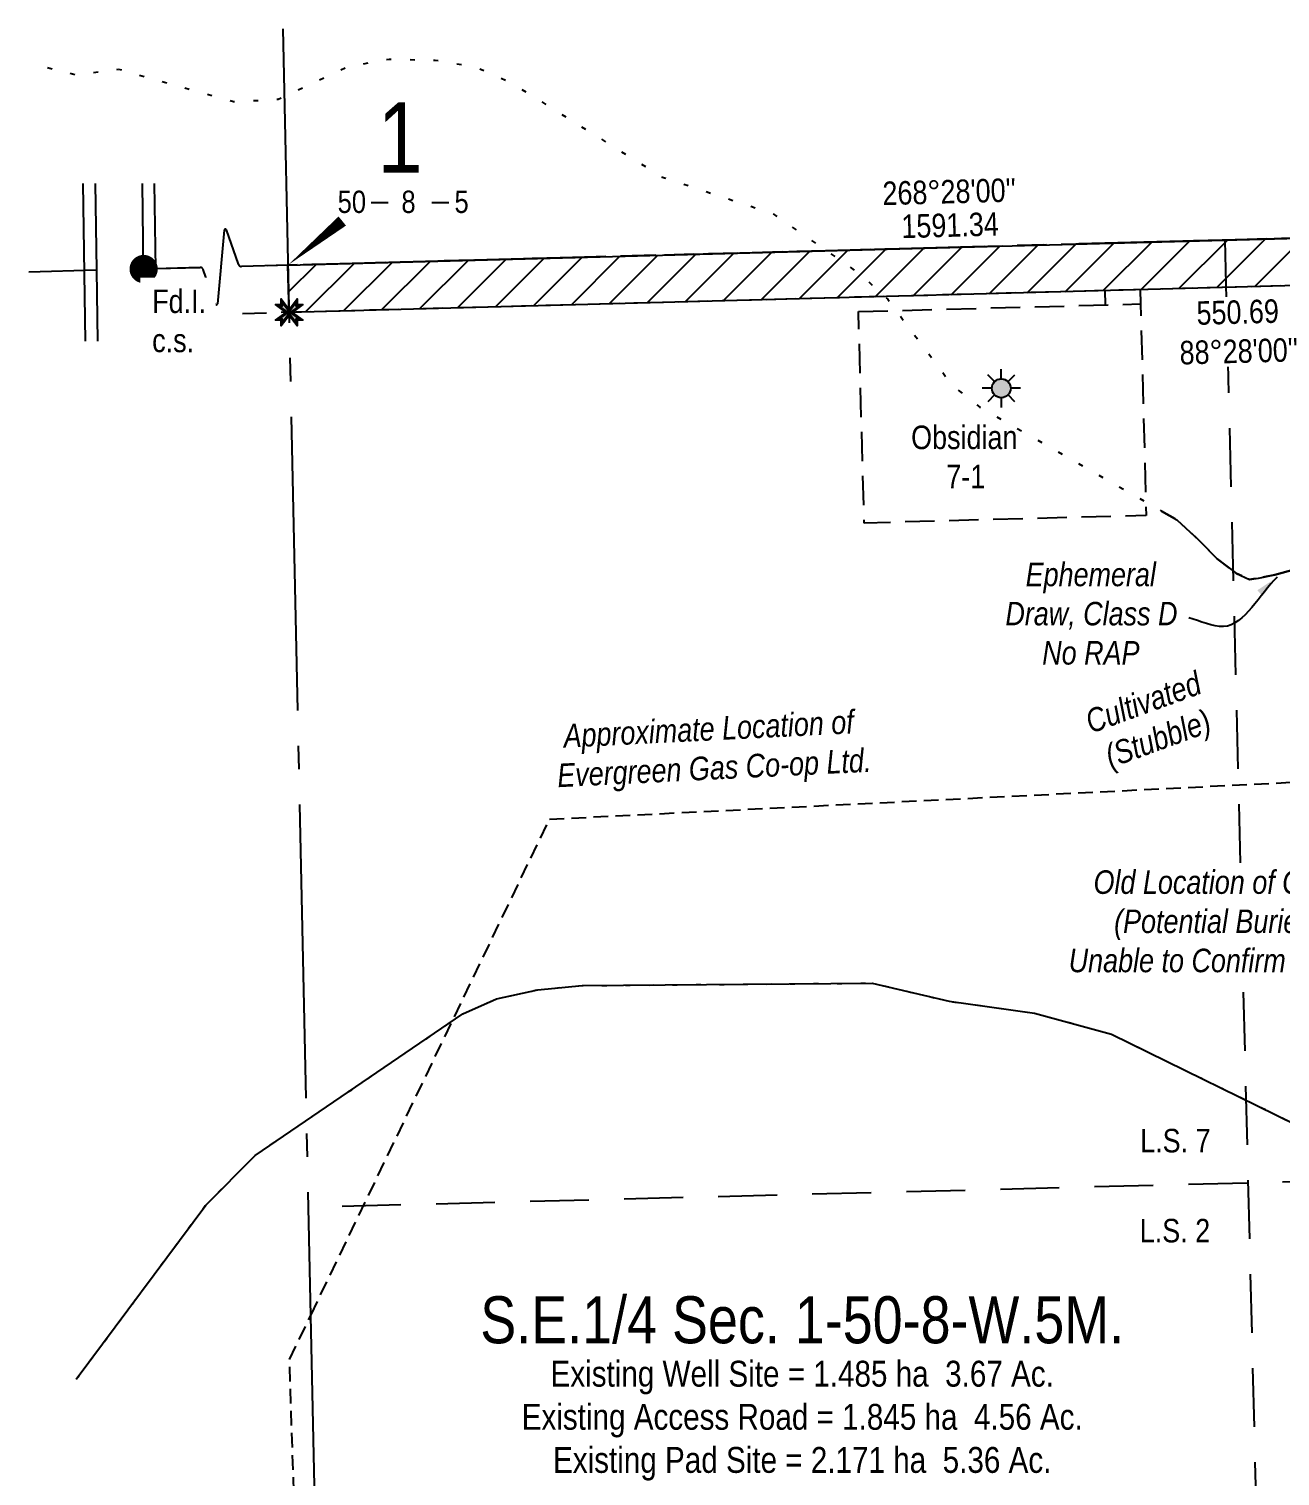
# Model space of a CAD drawing. Extents: x 628807 to 631965, y 5904616 to 5907588.
# Drawn here: x 630709 to 631241, y 5905478 to 5906093 of the extents above; entities that cross this region are included whole.
import ezdxf
from ezdxf.enums import TextEntityAlignment as Align

# ---------------------------------------------------------------- set-up
doc = ezdxf.new("R2010")
doc.units = 0
doc.header["$LTSCALE"] = 5
for name, pattern in [('foc-ACCESSROAD', [3.75, 2.5, -1.25]), ('foc-LSD', [8, 5, -3]), ('foc-QUARTERLINE', [33, 25, -3, 2, -3]), ('foc-TOPO-ephemeral', [6.25, 3.125, -0.625, 0.625, -0.625, 0.625, -0.625]), ('foc-WHEELTRACKS', [2, 0.4, -1.6]), ('UG_PIPE', [1.875, 1.25, -0.625])]:
    doc.linetypes.add(name, pattern=pattern)
for name, color, linetype in [('10', 1, 'Continuous'), ('9', 3, 'Continuous'), ('AB_SEC_N83UTMz11', 7, 'Continuous'), ('AS-PIPE-UG', 44, 'UG_PIPE'), ('AS-PIPE-UG-T', 44, 'Continuous'), ('C-AR', 13, 'foc-ACCESSROAD'), ('C-SYMBOL', 7, 'Continuous'), ('C-WS', 13, 'foc-ACCESSROAD'), ('C-WS-S', 13, 'Continuous'), ('L-AREAREQUIRED', 7, 'Continuous'), ('L-BD', 7, 'Continuous'), ('L-MON', 1, 'Continuous'), ('L-SEC', 7, 'Continuous'), ('L-SECLBL', 7, 'Continuous'), ('L-SECQ', 8, 'foc-QUARTERLINE'), ('L-SECTION-LSD', 7, 'foc-LSD'), ('L-TITLEDB', 4, 'Continuous'), ('P-PROPOSED', 10, 'Continuous'), ('P-PROPOSED-EXISTING-H', 59, 'Continuous'), ('T-DRAW', 143, 'foc-TOPO-ephemeral'), ('T-WATER-P3', 160, 'foc-WHEELTRACKS'), ('WETLAND-T', 146, 'Continuous')]:
    doc.layers.add(name, color=color, linetype=linetype)
doc.layers.add('C-WS-T', color=13, linetype='Continuous', lineweight=9)
doc.layers.add('T-TEXT', color=48, linetype='Continuous', lineweight=18)
doc.styles.add('100L', font='ARIALN.TTF', dxfattribs={"height": 11})
doc.styles.add('175L', font='ARIALN.TTF', dxfattribs={"height": 20})
doc.styles.add('80CG', font='ARIALN.TTF', dxfattribs={"height": 10})
doc.styles.add('80L', font='ARIALN.TTF', dxfattribs={"height": 10})
doc.styles.add('80LS', font='ARIALNI.TTF', dxfattribs={"height": 10})
doc.styles.add('foc-LtypeFont', font='ARIALN.TTF', dxfattribs={"height": 7.35})
doc.styles.add('SIMPLEX', font='ARIALN.TTF')
doc.linetypes.add('foc-TOPO-flowdirection-NOLINE', pattern='A,0,[">",foc-LtypeFont,S=0.3,R=0,X=0,Y=-0.945],-20,[">",foc-LtypeFont,S=0.3,R=0,X=0,Y=-0.945],0', length=20)
doc.dimstyles.new('Compass 5 000', dxfattribs={"dimscale": 5, "dimtxt": 9, "dimasz": 2, "dimexe": 0.2, "dimexo": 0.0625, "dimgap": 0.5, "dimtad": 0, "dimtih": 1, "dimtoh": 1, "dimzin": 0, "dimdsep": 46, "dimtxsty": '80CG', "dimcen": 0.1, "dimse1": 1, "dimse2": 1, "dimclrd": 256, "dimclrt": 256, "dimaunit": 1, "dimadec": 4, "dimazin": 0, "dimtfac": 0.06, "dimtofl": 0, "dimtmove": 0, "dimatfit": 1, "dimfxl": 0.2, "dimtolj": 1, "dimtzin": 0, "dimlwd": -1, "dimarcsym": 0})

# ---------------------------------------------------------------- blocks, each defined once
blk = doc.blocks.new('L-SECLBL')
at = {"layer": '9', "color": 7}
for p, q in [((-5.08, -27.83), (-12.29, -27.83)), ((20.7, -27.83), (13.5, -27.83))]:
    blk.add_line(p, q, dxfattribs=at)
at = {"layer": '10', "color": 2, "style": 'SIMPLEX'}
blk.add_attdef('SEC', text='', height=30, dxfattribs=at).set_placement((0, 0), align=Align.MIDDLE)
at = {"layer": '10', "color": 5, "style": '80L'}
blk.add_attdef('TWP', text='', height=9.5, dxfattribs=at).set_placement((-14.43, -27.37), align=Align.MIDDLE_RIGHT)
blk.add_attdef('RGE', text='', height=9.5, dxfattribs=at).set_placement((3.62, -27.37), align=Align.MIDDLE_CENTER)
blk.add_attdef('MER', text='', height=9.5, dxfattribs=at).set_placement((23.17, -27.37), align=Align.MIDDLE_LEFT)
blk = doc.blocks.new('fdia')
at = {"color": 255, "const_width": 1}
blk.add_lwpolyline([(-0.5, 0, 1), (0.5, 0, 1)], format="xyb", close=True, dxfattribs=at)
blk = doc.blocks.new('Fdiaa')
blk.add_blockref('fdia', (0, 0))
blk = doc.blocks.new('fdib')
at = {"color": 1, "const_width": 1.6}
blk.add_lwpolyline([(-0.4, 0, 1), (0.4, 0, 1)], format="xyb", close=True, dxfattribs=at)
at = {"color": 1}
blk.add_circle((0, 0), 0.8, dxfattribs=at)
blk = doc.blocks.new('Fdibb')
blk.add_blockref('fdib', (0, 0))
blk = doc.blocks.new('fdicc')
for name in ['Fdibb', 'Fdiaa']:
    blk.add_blockref(name, (0, 0))
blk = doc.blocks.new('FDI')
blk.add_blockref('fdicc', (0, 0))
blk = doc.blocks.new('GAS')
h = blk.add_hatch(color=255)
h.dxf.hatch_style = 1
edge = h.paths.add_edge_path()
edge.add_arc((0, 0), 0.9, 0, 360)
for p, q in [((0, 0.81), (0, 1.62)), ((-0.81, 0), (-1.62, 0)), ((-0.57, 0.57), (-1.14, 1.14)), ((0.57, 0.57), (1.14, 1.14)), ((1.62, 0), (0.81, 0)), ((-0.57, -0.57), (-1.14, -1.14)), ((0, -0.81), (0, -1.62)), ((1.14, -1.14), (0.57, -0.57))]:
    blk.add_line(p, q)
blk.add_circle((0, 0), 0.8)
blk = doc.blocks.new('linebrk')
blk.add_lwpolyline([(0, 0.00175, -0.346152), (-0.00019, 0.0015), (-0.00314, 0.00055, 0.772575), (-0.00312, 0.00036), (0.00312, -0.00036, -0.772575), (0.00314, -0.00055), (0.00019, -0.0015, 0.346152), (0, -0.00175)], format="xyb")
blk = doc.blocks.new('TEMP')
h = blk.add_hatch(color=255)
h.dxf.hatch_style = 1
h.paths.add_polyline_path([(0, 0.25), (-0.67, 1.15), (-0.67, 0.67), (-1.15, 0.67), (-0.25, 0), (-1.15, -0.67), (-0.67, -0.67), (-0.67, -1.15), (0, -0.25), (0.67, -1.15), (0.67, -0.67), (1.15, -0.67), (0.25, 0), (1.15, 0.67), (0.67, 0.67), (0.67, 1.15)])
h.paths.add_polyline_path([(0.57, 0.85), (0.57, 0.57), (0.85, 0.57), (0.08, 0), (0.85, -0.57), (0.57, -0.57), (0.57, -0.85), (0, -0.08), (-0.57, -0.85), (-0.57, -0.57), (-0.85, -0.57), (-0.08, 0), (-0.85, 0.57), (-0.57, 0.57), (-0.57, 0.85), (0, 0.08)], flags=16)
h = blk.add_hatch(color=1)
h.dxf.hatch_style = 1
h.paths.add_polyline_path([(0, 0.08), (-0.57, 0.85), (-0.57, 0.57), (-0.85, 0.57), (-0.08, 0), (-0.85, -0.57), (-0.57, -0.57), (-0.57, -0.85), (0, -0.08), (0.57, -0.85), (0.57, -0.57), (0.85, -0.57), (0.08, 0), (0.85, 0.57), (0.57, 0.57), (0.57, 0.85)])
at = {"color": 1}
for p, q in [((-0.08, 0), (0.08, 0)), ((0, 0.08), (0, -0.08))]:
    blk.add_line(p, q, dxfattribs=at)
at = {"color": 255, "flags": 128}
blk.add_lwpolyline([(-0.25, 0), (-1.15, 0.67), (-0.67, 0.67), (-0.67, 1.15), (0, 0.25), (0.67, 1.15), (0.67, 0.67), (1.15, 0.67), (0.25, 0), (1.15, -0.67), (0.67, -0.67), (0.67, -1.15), (0, -0.25), (-0.67, -1.15), (-0.67, -0.67), (-1.15, -0.67)], close=True, dxfattribs=at)
at = {"color": 1, "flags": 128}
blk.add_lwpolyline([(-0.08, 0), (-0.85, 0.57), (-0.57, 0.57), (-0.57, 0.85), (0, 0.08), (0.57, 0.85), (0.57, 0.57), (0.85, 0.57), (0.08, 0), (0.85, -0.57), (0.57, -0.57), (0.57, -0.85), (0, -0.08), (-0.57, -0.85), (-0.57, -0.57), (-0.85, -0.57)], close=True, dxfattribs=at)

msp = doc.modelspace()

# ---------------------------------------------------------------- hatches: boundary and pattern name
at = {"layer": 'P-PROPOSED-EXISTING-H'}
h = msp.add_hatch(dxfattribs=at)
h.set_pattern_fill('ANSI31', color=256, scale=3.5, style=0)
h.set_pattern_definition([(45, (201.859, 1887.969), (-7.857724106, 7.857724106), [])])
h.paths.add_polyline_path([(631610.905, 5905993.869), (631370.028, 5905987.407), (630819.72, 5905972.687), (630819.182, 5905992.793), (631610.341, 5906013.975)])

# ---------------------------------------------------------------- linework, layer by layer
at = {"layer": 'AB_SEC_N83UTMz11'}
for p, q in [((630737.232, 5906027.465), (630737.75, 5905990.596)), ((630737.75, 5905990.596), (630738.181, 5905960.487))]:
    msp.add_line(p, q, dxfattribs=at)
at = {"layer": 'AS-PIPE-UG'}
for points in [[(630829.013, 5905546.268), (630930.434, 5905757.105), (631310.453, 5905776.021)], [(630752.711, 5905216.974), (630830.008, 5905218.002), (630819.861, 5905527.244), (630829.013, 5905546.268)]]:
    msp.add_lwpolyline(points, dxfattribs=at)
at = {"layer": 'C-AR'}
for p, q in [((631610.341, 5906013.968), (630799.394, 5905992.26)), ((631616.091, 5905994.001), (630799.932, 5905972.154)), ((631166.561, 5905981.968), (631166.723, 5905975.882)), ((631181.55, 5905982.369), (631181.713, 5905976.283))]:
    msp.add_line(p, q, dxfattribs=at)
at = {"layer": 'C-WS', "flags": 128}
msp.add_lwpolyline([(631061.795, 5905973.073), (631181.713, 5905976.283), (631184.122, 5905886.294), (631064.203, 5905883.084)], close=True, dxfattribs=at)
at = {"layer": 'L-SEC'}
for p, q in [((630757.854, 5905991.148), (630757.344, 5906027.465)), ((630758.293, 5905960.487), (630757.854, 5905991.148))]:
    msp.add_line(p, q, dxfattribs=at)
at = {"layer": 'L-SECLBL', "flags": 128}
msp.add_lwpolyline([(630819.182, 5905992.793, 0, 5, 0), (630842.306, 5906011.569, 0, 0, 0)], format="xyseb", dxfattribs=at)
at = {"layer": 'L-SECQ'}
for p, q in [((630817.029, 5906093.286), (630836.159, 5905200.445)), ((631610.341, 5906013.975), (630819.182, 5905992.793)), ((630737.75, 5905990.596), (630709.086, 5905989.85)), ((630781.93, 5905991.828), (630757.854, 5905991.148)), ((630819.178, 5905992.796), (630799.394, 5905992.26))]:
    msp.add_line(p, q, dxfattribs=at)
at = {"layer": 'L-SECTION-LSD'}
for p, q in [((631217.548, 5906003.459), (631237.311, 5905200.374)), ((631626.968, 5905612.659), (630827.77, 5905591.969))]:
    msp.add_line(p, q, dxfattribs=at)
at = {"layer": 'L-TITLEDB'}
for p, q in [((630732.053, 5906027.465), (630732.994, 5905960.487)), ((630763.031, 5905991.287), (630762.523, 5906027.465)), ((630737.75, 5905990.596), (630709.086, 5905989.85)), ((630763.062, 5905991.326), (630781.93, 5905991.828))]:
    msp.add_line(p, q, dxfattribs=at)
at = {"layer": 'P-PROPOSED', "flags": 128}
msp.add_lwpolyline([(631610.905, 5905993.869), (631370.028, 5905987.407), (630819.72, 5905972.687), (630819.182, 5905992.793), (631610.341, 5906013.975)], close=True, dxfattribs=at)
at = {"layer": 'T-DRAW', "linetype": 'foc-TOPO-flowdirection-NOLINE', "flags": 128}
msp.add_lwpolyline([(631190.676, 5905888.183), (631197.151, 5905884.451), (631206.549, 5905875.855), (631214.246, 5905867.867), (631222.485, 5905861.639), (631228.023, 5905859.064), (631231.88, 5905859.616), (631238.851, 5905861.039), (631247.583, 5905863.45), (631254.512, 5905865.476), (631259.261, 5905865.455), (631265.101, 5905862.169), (631270.453, 5905857.924), (631274.75, 5905853.365), (631279.448, 5905849.394), (631286.913, 5905844.399), (631292.328, 5905843.487), (631302.898, 5905843.304), (631312.318, 5905840.897), (631319.629, 5905837.209), (631328.568, 5905833.765), (631336.716, 5905834.279), (631346.29, 5905836.178), (631356.406, 5905838.392), (631366.287, 5905842.1), (631374.179, 5905846.59), (631385.14, 5905852.434), (631391.459, 5905856.832), (631401.74, 5905859.519), (631408.128, 5905861.991), (631418.843, 5905863.976), (631428.765, 5905866.754), (631442.656, 5905866.754), (631450.99, 5905864.769), (631455.118, 5905862.282), (631458.134, 5905856.832), (631460.118, 5905850.482), (631464.087, 5905839.766), (631468.521, 5905833.559), (631470.437, 5905825.479), (631473.215, 5905819.129), (631475.2, 5905814.366), (631477.184, 5905808.81), (631478.915, 5905802.468), (631481.153, 5905796.11), (631483.137, 5905791.744), (631485.518, 5905786.585), (631489.09, 5905781.426), (631491.868, 5905775.472), (631495.043, 5905769.519), (631500.6, 5905763.963), (631506.156, 5905757.613), (631509.964, 5905753.048)], dxfattribs=at)
at = {"layer": 'T-DRAW', "flags": 128}
msp.add_lwpolyline([(631519.06, 5905730.588), (631522.376, 5905739.845), (631518.256, 5905746.659), (631509.964, 5905753.048), (631506.156, 5905757.613), (631500.6, 5905763.963), (631495.043, 5905769.519), (631491.868, 5905775.472), (631489.09, 5905781.426), (631485.518, 5905786.585), (631483.137, 5905791.744), (631481.153, 5905796.11), (631478.915, 5905802.468), (631477.184, 5905808.81), (631475.2, 5905814.366), (631473.215, 5905819.129), (631470.437, 5905825.479), (631468.521, 5905833.559), (631464.087, 5905839.766), (631460.118, 5905850.482), (631458.134, 5905856.832), (631455.118, 5905862.282), (631450.99, 5905864.769), (631442.656, 5905866.754), (631438.85, 5905866.379), (631426.837, 5905865.201), (631418.843, 5905863.976), (631408.128, 5905861.991), (631401.74, 5905859.519), (631391.459, 5905856.832), (631385.14, 5905852.434), (631374.179, 5905846.59), (631366.287, 5905842.1), (631356.406, 5905838.392), (631346.29, 5905836.178), (631336.716, 5905834.279), (631328.568, 5905833.765), (631319.629, 5905837.209), (631312.318, 5905840.897), (631302.898, 5905843.304), (631292.328, 5905843.487), (631286.913, 5905844.399), (631279.448, 5905849.394), (631274.75, 5905853.365), (631270.453, 5905857.924), (631265.101, 5905862.169), (631259.261, 5905865.455), (631254.512, 5905865.476), (631247.583, 5905863.45), (631238.851, 5905861.039), (631231.88, 5905859.616), (631228.023, 5905859.064), (631222.485, 5905861.639), (631214.246, 5905867.867), (631206.549, 5905875.855), (631197.151, 5905884.451), (631190.676, 5905888.183)], dxfattribs=at)
at = {"layer": 'T-WATER-P3', "flags": 128}
msp.add_lwpolyline([(630716.971, 5906076.826), (630729.04, 5906073.82), (630747.183, 5906076.188), (630796.092, 5906062.355), (630815.028, 5906063.371), (630844.711, 5906077.24), (630862.19, 5906080.427), (630881.8, 5906080.037), (630899.321, 5906077.005), (630913.699, 5906070.607), (630978.379, 5906030.259), (631025.482, 5906014.679), (631062.802, 5905988.751), (631074.225, 5905978.278), (631101.772, 5905941.593), (631113.352, 5905932.422), (631190.676, 5905888.183)], dxfattribs=at)

# ---------------------------------------------------------------- block references
at = {"layer": 'C-WS-S', "color": 6, "xscale": 5.000000000000011, "yscale": 5.000000000000011, "zscale": 5.000000000000011}
msp.add_blockref('GAS', (631122.524, 5905940.41), dxfattribs=at)
at = {"layer": 'L-MON', "xscale": 5.000000000000014, "yscale": 5.000000000000014, "zscale": 5.000000000000014}
msp.add_blockref('FDI', (630757.854, 5905991.148), dxfattribs=at)
at = {"layer": 'L-MON', "color": 3, "xscale": 4.998401599999999, "yscale": 4.998401599999999, "zscale": 4.998401599999999}
msp.add_blockref('TEMP', (630819.72, 5905972.687), dxfattribs=at)
at = {"layer": 'L-SECLBL', "color": 6, "xscale": 0.99968032, "yscale": 0.99968032, "zscale": 0.99968032}
msp.add_blockref('L-SECLBL', (630866.853, 5906047.108), dxfattribs=at).add_auto_attribs({'SEC': '1', 'TWP': '50', 'RGE': '8', 'MER': '5'})
at = {"layer": 'L-SECQ', "color": 2, "xscale": 5000, "yscale": 5000, "zscale": 5000, "rotation": 271.4175951431694}
msp.add_blockref('linebrk', (630790.662, 5905992.044), dxfattribs=at)

# ---------------------------------------------------------------- texts
at = {"layer": 'AS-PIPE-UG-T', "insert": (630932.308, 5905797.292), "char_height": 9.9968, "attachment_point": 1, "rotation": 2.849665, "style": '80L'}
msp.add_mtext_dynamic_manual_height_columns('\\pi3.8235;{\\fArial Narrow|b0|i1|c0|p34;Approximate Location of \\P\\pi0.32533;Evergreen Gas Co-op Ltd.}', width=132.64802, gutter_width=100, heights=[0], dxfattribs=at)
at = {"layer": 'C-SYMBOL', "color": 3, "style": '175L'}
msp.add_text('S.E.1/4 Sec. 1-50-8-W.5M.', height=20, dxfattribs=at).set_placement((631037.871, 5905528.133), align=Align.BOTTOM_CENTER)
at = {"layer": 'C-WS-T', "insert": (631074.688, 5905924.54), "char_height": 10, "attachment_point": 1, "style": '80L'}
msp.add_mtext_dynamic_manual_height_columns('\\pi9.4877;Obsidian\\P\\pi24.45;7-1', width=62.80905, gutter_width=50, heights=[0], dxfattribs=at)
at = {"layer": 'L-AREAREQUIRED', "color": 5, "insert": (631037.871, 5905526.695), "char_height": 11, "width": 348.52916, "attachment_point": 2, "style": '100L'}
msp.add_mtext('Existing Well Site = 1.485 ha  3.67 Ac.\\PExisting Access Road = 1.845 ha  4.56 Ac.\\PExisting Pad Site = 2.171 ha  5.36 Ac.\\PPad Site Extension = 0.304 ha  0.75 Ac.\\PAccess Road Extension = 0.240 ha  0.59 Ac.\\PWorkspace = 0.129 ha  0.32 Ac.', dxfattribs=at)
at = {"layer": 'L-BD', "style": '80L'}
for s, p in [("268°28'00''", (631100.353, 5906024.072)), ('1591.34', (631100.734, 5906009.831))]:
    msp.add_text(s, height=9.9968, rotation=1.5334, dxfattribs=at).set_placement(p, align=Align.MIDDLE)

# ---------------------------------------------------------------- next in the draw order: texts
at = {"layer": 'L-BD', "insert": (631193.919, 5905977.076), "char_height": 9.9968, "width": 57.00838, "attachment_point": 1, "rotation": 1.5334, "style": '80L', "bg_fill": 3, "box_fill_scale": 1.15, "bg_fill_color": 256, "bg_fill_true_color": 256, "bg_fill_transparency": 0}
msp.add_mtext("\\pi11.477;550.69\\P\\pi3.8225;88°28'00''", dxfattribs=at)
at = {"layer": 'L-MON', "insert": (630761.484, 5905982.428), "char_height": 9.9936, "attachment_point": 1, "style": '80L', "bg_fill": 2}
msp.add_mtext_dynamic_manual_height_columns('Fd.I. \\Pc.s.', width=22.0371, gutter_width=50, heights=[0], dxfattribs=at)
at = {"layer": 'L-SECTION-LSD', "char_height": 10, "attachment_point": 1, "style": '100L', "bg_fill": 3, "box_fill_scale": 1.5, "bg_fill_color": 256, "bg_fill_transparency": 0}
for s, width, insert in [('\\pi2.3061;L.S. 7', 30.88047, (631179.255, 5905625.352)), ('\\pi2.1405;L.S. 2', 30.65342, (631179.255, 5905587.067))]:
    msp.add_mtext_dynamic_manual_height_columns(s, width=width, gutter_width=55, heights=[0], dxfattribs=dict(at, insert=insert))
at = {"layer": 'WETLAND-T', "insert": (631121.033, 5905866.216), "char_height": 9.99894, "attachment_point": 1, "style": '80L', "bg_fill": 3, "box_fill_scale": 1.15, "bg_fill_color": 256, "bg_fill_true_color": 256, "bg_fill_transparency": 0}
msp.add_mtext_dynamic_manual_height_columns('\\pi11.839;{\\fArial Narrow|b0|i1|c0|p34;Ephemeral \\P\\pi3.2247;Draw, Class D\\P\\pi18.892;No RAP}', width=78.99964, gutter_width=50, heights=[0], dxfattribs=at)

# ---------------------------------------------------------------- next in the draw order: linework, layer by layer
at = {"layer": 'T-WATER-P3', "flags": 128}
msp.add_lwpolyline([(630729.21, 5905518.854), (630784.251, 5905592.955), (630805.229, 5905614.025), (630893.621, 5905674.279), (630907.85, 5905680.67), (630925.436, 5905684.573), (630944.361, 5905686.299), (631067.594, 5905687.357), (631100.354, 5905679.657), (631136.625, 5905674.57), (631169.344, 5905665.684), (631254.781, 5905623.723), (631290.204, 5905616.126), (631305.634, 5905610.572), (631359.968, 5905583.742), (631376.543, 5905580.577), (631395.041, 5905579.337), (631433.971, 5905581.93), (631467.415, 5905590.409), (631496.28, 5905603.556), (631512.796, 5905607.673), (631593.109, 5905607.621), (631611.381, 5905605.787), (631624.878, 5905601.347), (631677.439, 5905589.985), (631706.78, 5905577.67), (631728.402, 5905561.5)], dxfattribs=at)
at = {"layer": 'T-WATER-P3', "linetype": 'foc-TOPO-flowdirection-NOLINE', "flags": 128}
msp.add_lwpolyline([(630729.21, 5905518.854), (630784.251, 5905592.955), (630805.229, 5905614.025), (630893.621, 5905674.279), (630907.85, 5905680.67), (630925.436, 5905684.573), (630944.361, 5905686.299), (631067.594, 5905687.357), (631100.354, 5905679.657), (631136.625, 5905674.57), (631169.344, 5905665.684), (631254.781, 5905623.723), (631290.204, 5905616.126), (631305.634, 5905610.572), (631359.968, 5905583.742), (631376.543, 5905580.577), (631395.041, 5905579.337), (631433.971, 5905581.93), (631467.415, 5905590.409), (631496.28, 5905603.556), (631512.796, 5905607.673), (631593.109, 5905607.621), (631611.381, 5905605.787), (631624.878, 5905601.347), (631677.439, 5905589.985), (631706.78, 5905577.67), (631728.402, 5905561.5)], dxfattribs=at)

# ---------------------------------------------------------------- next in the draw order: texts
at = {"layer": 'T-TEXT', "insert": (631156.678, 5905802.653), "char_height": 9.99574, "attachment_point": 1, "rotation": 20, "style": '80LS', "bg_fill": 2}
msp.add_mtext_dynamic_manual_height_columns('\\pi0.57642;Cultivated\\P\\pi3.3822;(Stubble)', width=51.5952, gutter_width=50, heights=[0], dxfattribs=at)

# ---------------------------------------------------------------- next in the draw order: leaders
at = {"layer": 'WETLAND-T', "path_type": 1}
msp.add_leader([(631239.859, 5905860.047), (631216.962, 5905839.009), (631202.19, 5905842.7)], dimstyle='Compass 5 000', dxfattribs=at)

# ---------------------------------------------------------------- next in the draw order: texts
at = {"layer": 'AS-PIPE-UG-T', "insert": (631150.457, 5905735.334), "char_height": 10, "attachment_point": 1, "style": '80L', "bg_fill": 3, "box_fill_scale": 1.15, "bg_fill_color": 256, "bg_fill_true_color": 256, "bg_fill_transparency": 0}
msp.add_mtext_dynamic_manual_height_columns('\\pi11.278;{\\fArial Narrow|b0|i1|c0|p34;Old Location of Gas Co-op\\P\\pi20.033;(Potential Buried Pipe - \\P\\pi0.71508;Unable to Confirm if Removed)}', width=156.91446, gutter_width=100, heights=[0], dxfattribs=at)

doc.saveas('drawing.dxf')
